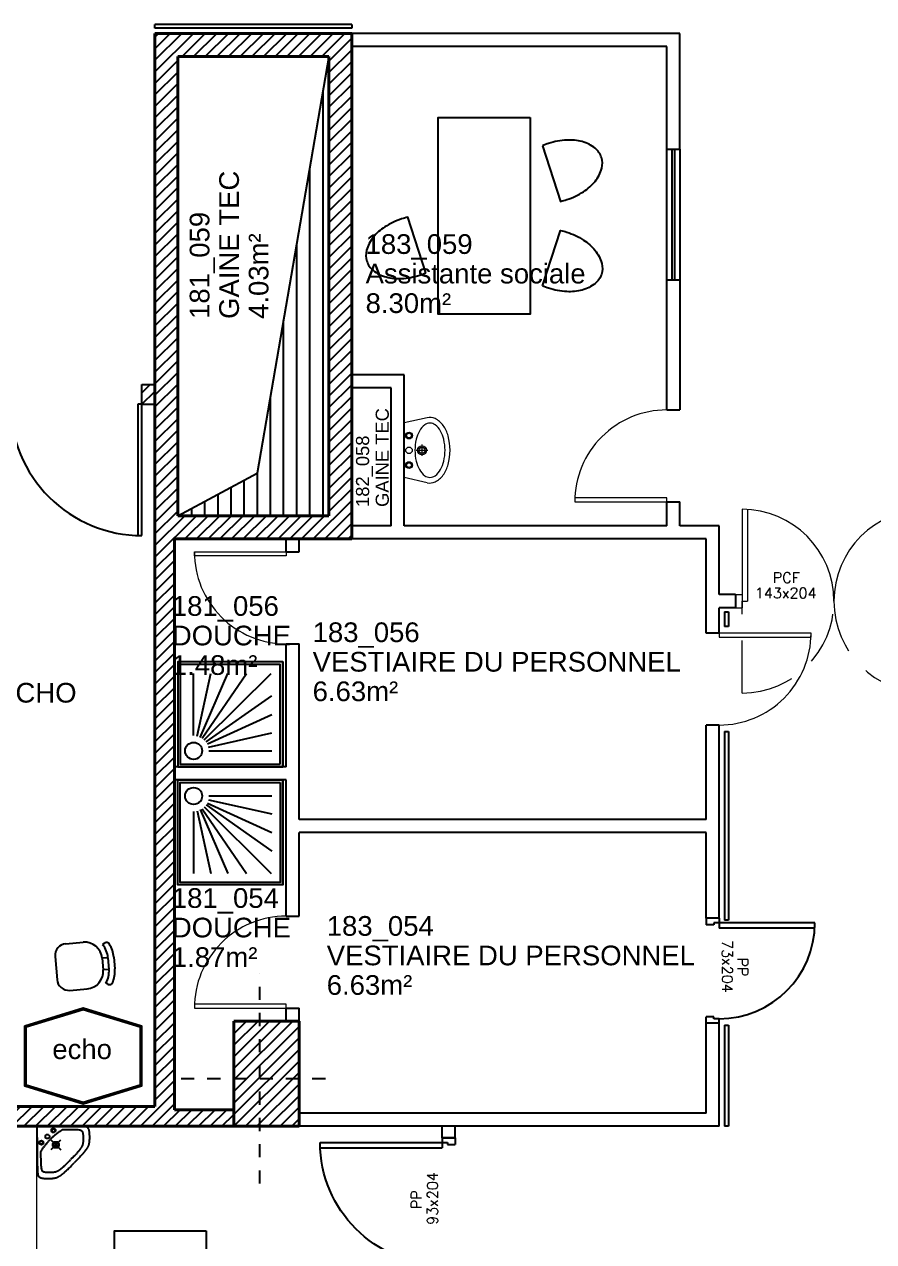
# Model space of a CAD drawing. Header units: metres. Extents: x -8 to 211, y -5 to 120.
# Drawn here: x 179.55 to 186.02, y 51.74 to 61.02 of the extents above; entities that cross this region are included whole.
import ezdxf
from ezdxf.enums import TextEntityAlignment as Align

# ---------------------------------------------------------------- set-up
doc = ezdxf.new("R2010")
doc.units = ezdxf.units.M
doc.header["$LTSCALE"] = 0.8
doc.header["$MEASUREMENT"] = 0
for name, pattern in [('CACHÉ', [0.25, 0.125, -0.125]), ('CONTINU', [0]), ('DISCONTINU', [0.75, 0.5, -0.25])]:
    doc.linetypes.add(name, pattern=pattern)
doc.layers.get('0').update_dxf_attribs({"linetype": 'CONTINUOUS'})
for name, color, linetype in [('-equipement - radio', 7, 'CONTINUOUS'), ('001axes', 7, 'CONTINUOUS'), ('_demol01', 3, 'CONTINUOUS'), ('A-EQTE-SANITAIRE', 5, 'CONTINUOUS'), ('A_CHASS', 4, 'CONTINUOUS'), ('A_EQMP', 142, 'CONTINUOUS'), ('A_Etiqu_Gaine', 7, 'CONTINUOUS'), ('A_Etiqu_Gaine_ancien', 7, 'CONTINUOUS'), ('A_Etiqu_Gaine_code', 7, 'CONTINUOUS'), ('A_Etiqu_Local', 7, 'CONTINUOUS'), ('A_HACH_STRUC', 7, 'CONTINUOUS'), ('A_MURS_CLOI', 7, 'CONTINUOUS'), ('EQuipement-main courante', 181, 'CONTINUOUS'), ('VPMOB', 8, 'CONTINU')]:
    doc.layers.add(name, color=color, linetype=linetype)
for name, color, linetype, lineweight in [('A_MURS_STRU', 7, 'CONTINUOUS', 40), ('A_PORTE', 7, 'CONTINU', 0), ('A_SANI', 5, 'CONTINU', 0)]:
    doc.layers.add(name, color=color, linetype=linetype, lineweight=lineweight)
doc.styles.add('ARIAL', font='arial.ttf')
doc.styles.add('Attribut', font='arial.ttf')
doc.styles.add('ROMANS8', font='romans8', dxfattribs={"height": 10})

# ---------------------------------------------------------------- blocks, each defined once
blk = doc.blocks.new('BROCA1-G186')
at = {"layer": 'A-EQTE-SANITAIRE', "linetype": 'Continuous'}
for p, q in [((36.87476, 8.712852), (36.87476, 9.51236)), ((36.309254, 9.390488), (36.789448, 9.390488)), ((36.2215, 9.278358), (36.326313, 8.800598)), ((36.243435, 9.288109), (36.455502, 8.800598)), ((36.260502, 9.292984), (36.596882, 8.800598)), ((36.275127, 9.30761), (36.784573, 8.800598)), ((36.289753, 9.322235), (36.789448, 8.97123)), ((36.299503, 9.336861), (36.789448, 9.112602)), ((36.306812, 9.361237), (36.789448, 9.253983)), ((36.194691, 9.273483), (36.194691, 8.800598))]:
    blk.add_line(p, q, dxfattribs=at)
for points in [[(36.87476, 9.51236), (36.87476, 8.712852), (36.075245, 8.712852), (36.075245, 9.51236)], [(36.855259, 9.492859), (36.855259, 8.732353), (36.092312, 8.732353), (36.092312, 9.492859)]]:
    blk.add_lwpolyline(points, close=True, dxfattribs=at)
blk.add_circle((36.194691, 9.390488), 0.064675, dxfattribs=at)
blk = doc.blocks.new('BROCA1-G187')
at = {"layer": 'A-EQTE-SANITAIRE', "linetype": 'Continuous'}
for p, q in [((36.87476, 10.411865), (36.87476, 9.612358)), ((36.194691, 9.851234), (36.194691, 10.32412)), ((36.2215, 9.846359), (36.326313, 10.32412)), ((36.243435, 9.836609), (36.455502, 10.32412)), ((36.260502, 9.831734), (36.596882, 10.32412)), ((36.275127, 9.817108), (36.784573, 10.32412)), ((36.289753, 9.802483), (36.789448, 10.153488)), ((36.299503, 9.787857), (36.789448, 10.012115)), ((36.306812, 9.763481), (36.789448, 9.870735)), ((36.309254, 9.73423), (36.789448, 9.73423))]:
    blk.add_line(p, q, dxfattribs=at)
for points in [[(36.87476, 9.612358), (36.87476, 10.411865), (36.075245, 10.411865), (36.075245, 9.612358)], [(36.855259, 9.631859), (36.855259, 10.392365), (36.092312, 10.392365), (36.092312, 9.631859)]]:
    blk.add_lwpolyline(points, close=True, dxfattribs=at)
blk.add_circle((36.194691, 9.73423), 0.064675, dxfattribs=at)
blk = doc.blocks.new('VPBUR')
at = {"layer": 'VPMOB', "color": 142}
blk.add_lwpolyline([(-0.35, -1.5), (-0.35, 0), (0.35, 0), (0.35, -1.5)], close=True, dxfattribs=at)
for points in [[(-0.4445, -0.216), (-0.5821, -0.6396, -0.023076), (-0.6304, -0.6263, -0.065152), (-0.7575, -0.5658, -0.077931), (-0.8454, -0.4872, -0.107177), (-0.8961, -0.3878, -0.14408), (-0.8937, -0.3042, -0.14408), (-0.8465, -0.2351, -0.107177), (-0.7471, -0.1845, -0.077931), (-0.6298, -0.1726, -0.065152), (-0.4913, -0.1983, -0.023076)], [(0.4445, -0.316), (0.5821, -0.7396, 0.023076), (0.6304, -0.7263, 0.065152), (0.7575, -0.6658, 0.077931), (0.8454, -0.5872, 0.107177), (0.8961, -0.4878, 0.14408), (0.8937, -0.4042, 0.14408), (0.8465, -0.3351, 0.107177), (0.7471, -0.2845, 0.077931), (0.6298, -0.2726, 0.065152), (0.4913, -0.2983, 0.023076)], [(-0.4445, -1.284), (-0.5821, -0.8604, 0.023076), (-0.6304, -0.8737, 0.065152), (-0.7575, -0.9342, 0.077931), (-0.8454, -1.0128, 0.107177), (-0.8961, -1.1122, 0.14408), (-0.8937, -1.1958, 0.14408), (-0.8465, -1.2649, 0.107177), (-0.7471, -1.3155, 0.077931), (-0.6298, -1.3274, 0.065152), (-0.4913, -1.3017, 0.023076)]]:
    blk.add_lwpolyline(points, format="xyb", close=True, dxfattribs=at)
blk = doc.blocks.new('A_Etiqu_Local')
at = {"style": 'Attribut', "flags": 1}
for tag, p in [('CODE_HOPITAL', (-0.4463, 1.632)), ('CODE_SITE', (-0.4463, 1.407)), ('CODE_BATIMENT', (-0.4463, 1.182)), ('CODE_SECTEUR', (-0.4463, 0.957)), ('CODE_ETAGE', (-0.4463, 0.732)), ('NOM_NORMALISE', (-0.4463, -0.843)), ('SECTEUR_ACTIVITE', (-0.4463, -1.068)), ('SOUS_SECTEUR_ACTIVITE', (-0.4463, -1.293)), ('VOLUME', (-0.4463, -1.518)), ('SERVICE', (-0.4463, -1.743)), ('CODE_UG', (-0.4463, -1.968)), ('CODE_UA', (-0.4463, -2.193)), ('CODE_POLE', (-0.4463, -2.418)), ('OCCUPANT_EXTERNE', (-0.4463, -2.643)), ('DISPONIBILITE', (-0.4463, -2.868)), ('ACCES_HANDICAPES', (-0.4463, -3.093)), ('NATURE_SOL', (-0.4463, -3.318)), ('RISQUE_LABORATOIRE', (-0.4463, -3.543)), ('AMIANTE', (-0.4463, -3.768))]:
    blk.add_attdef(tag, p, '', height=0.15, dxfattribs=at)
at = {"layer": 'A_Etiqu_Local', "style": 'Attribut'}
for tag, p in [('CODE_PIECE', (-0.4463, 0.282)), ('NOM_USAGE', (-0.4463, 0.057)), ('SURFACE', (-0.4463, -0.168))]:
    blk.add_attdef(tag, p, '', height=0.15, dxfattribs=at)
blk = doc.blocks.new('A_Etiqu_Gaine')
at = {"style": 'Attribut', "flags": 1}
for tag, p in [('CODE_HOPITAL', (-0.4323, 0.8651)), ('CODE_SITE', (-0.4323, 0.7151)), ('CODE_BATIMENT', (-0.4323, 0.5651)), ('CODE_SECTEUR', (-0.4323, 0.4151)), ('CODE_ETAGE', (-0.4323, 0.2651)), ('NOM_NORMALISE', (-0.4323, -0.3349)), ('SECTEUR_ACTIVITE', (-0.4323, -0.4849)), ('SOUS_SECTEUR_ACTIVITE', (-0.4323, -0.6349)), ('SURFACE', (-0.4323, -0.7849)), ('CODE_UG', (-0.4323, -0.9349)), ('CODE_POLE', (-0.4323, -1.0849)), ('AMIANTE', (-0.4323, -1.2349))]:
    blk.add_attdef(tag, p, '', height=0.1, dxfattribs=at)
at = {"layer": 'A_Etiqu_Gaine', "style": 'Attribut'}
blk.add_attdef('NOM_USAGE', (-0.4323, -0.1849), '', height=0.1, dxfattribs=at)
at = {"layer": 'A_Etiqu_Gaine_ancien', "style": 'Attribut'}
blk.add_attdef('CODE_PIECE_ANCIEN', (-0.4323, 0.1151), '', height=0.1, dxfattribs=at)
at = {"layer": 'A_Etiqu_Gaine_code', "style": 'Attribut'}
blk.add_attdef('CODE_PIECE', (-0.4323, -0.0349), '', height=0.1, dxfattribs=at)
blk = doc.blocks.new('BATI-10')
for p, q in [((0, 0.1), (0, 0)), ((0, 0.1), (0.035, 0.1)), ((0.035, 0.1), (0.035, 0.06)), ((0, 0), (0.05, 0)), ((0.035, 0.06), (0.05, 0.06)), ((0.05, 0.06), (0.05, 0))]:
    blk.add_line(p, q)
blk = doc.blocks.new('P90-bt10')
for p, q in [((0.035, 1.03), (0.035, 0.1)), ((0.075, 1.0291), (0.075, 0.1)), ((0.035, 0.1), (0.075, 0.1))]:
    blk.add_line(p, q)
blk.add_arc((0.035, 0.1), 0.93, 0, 90)
blk.add_blockref('BATI-10', (0, 0))
at = {"xscale": -1}
blk.add_blockref('BATI-10', (1, 0), dxfattribs=at)
at = {"style": 'ROMANS8'}
for tag, p in [('DEF', (0.4697, 0.2559)), ('DIM', (0.4612, 0.1335))]:
    blk.add_attdef(tag, text='', height=0.08, dxfattribs=at).set_placement(p, align=Align.CENTER)
blk = doc.blocks.new('P70-bt10')
for p, q in [((0.035, 0.83), (0.035, 0.1)), ((0.075, 0.8289), (0.075, 0.1)), ((0, 0.1), (0, 0)), ((0, 0.1), (0.035, 0.1)), ((0.035, 0.1), (0.075, 0.1)), ((0.035, 0.1), (0.035, 0.06)), ((0.8, 0.1), (0.765, 0.1)), ((0.765, 0.1), (0.765, 0.06)), ((0.8, 0.1), (0.8, 0)), ((0, 0), (0.05, 0)), ((0.035, 0.06), (0.05, 0.06)), ((0.05, 0.06), (0.05, 0)), ((0.75, 0.06), (0.75, 0)), ((0.765, 0.06), (0.75, 0.06)), ((0.8, 0), (0.75, 0))]:
    blk.add_line(p, q)
blk.add_arc((0.035, 0.1), 0.73, 0, 90)
at = {"style": 'ROMANS8'}
for tag, p in [('DEF', (0.372, 0.2395)), ('DIM', (0.3671, 0.1221))]:
    blk.add_attdef(tag, text='', height=0.08, dxfattribs=at).set_placement(p, align=Align.CENTER)
blk = doc.blocks.new('P140-bt10_V&V')
for p, q in [((0.05, 0.75), (0.05, 0.05)), ((0.09, 0.7489), (0.09, 0.05)), ((1.41, 0.7489), (1.41, 0.05)), ((1.45, 0.75), (1.45, 0.05)), ((0, 0.1), (0, 0)), ((0, 0.1), (0.05, 0.1)), ((0.05, 0.1), (0.05, 0)), ((1.5, 0.1), (1.45, 0.1)), ((1.45, 0.1), (1.45, 0)), ((1.5, 0.1), (1.5, 0)), ((0, 0), (0.05, 0)), ((0.05, 0.05), (0.09, 0.05)), ((1.45, 0.05), (1.41, 0.05)), ((1.5, 0), (1.45, 0)), ((1.5, 0), (1.5, 0))]:
    blk.add_line(p, q)
at = {"linetype": 'DISCONTINU'}
for p, q in [((0.05, -0.65), (0.05, 0.05)), ((1.45, -0.65), (1.45, 0.05))]:
    blk.add_line(p, q, dxfattribs=at)
for centre, start, end in [((0.05, 0.05), 0, 90), ((1.45, 0.05), 90, 180)]:
    blk.add_arc(centre, 0.7, start, end)
for centre, start, end in [((0.05, 0.05), 270, 0), ((1.45, 0.05), 180, 270)]:
    blk.add_arc(centre, 0.7, start, end, dxfattribs=at)
at = {"style": 'ROMANS8'}
for tag, p in [('DEF', (0.387, 0.1895)), ('DIM', (0.3821, 0.0721))]:
    blk.add_attdef(tag, text='', height=0.08, dxfattribs=at).set_placement(p, align=Align.CENTER)
blk = doc.blocks.new('BROCA1-G145')
at = {"layer": 'A-EQTE-SANITAIRE', "linetype": 'Continuous'}
for points in [[(15.669083, 12.960915), (15.669084, 13.018017), (15.6691, 13.06972), (15.669145, 13.116198), (15.669238, 13.157625), (15.669394, 13.194175), (15.669629, 13.226023), (15.66996, 13.253341), (15.670404, 13.276305), (15.670976, 13.295088), (15.671694, 13.309864), (15.671694, 13.309864), (15.672111, 13.315815), (15.672569, 13.320896), (15.673066, 13.325193), (15.673602, 13.328795), (15.674176, 13.331788), (15.674787, 13.334262), (15.675436, 13.336302), (15.676121, 13.337997), (15.676843, 13.339435), (15.6776, 13.340702), (15.6776, 13.340702), (15.678392, 13.341873), (15.679226, 13.34297), (15.680105, 13.344001), (15.681037, 13.344974), (15.682025, 13.345897), (15.683077, 13.346779), (15.684197, 13.347628), (15.685392, 13.348452), (15.686667, 13.34926), (15.688027, 13.35006), (15.688027, 13.35006), (15.689477, 13.350857), (15.691022, 13.351647), (15.692664, 13.352426), (15.694407, 13.353187), (15.696253, 13.353923), (15.698206, 13.354629), (15.700268, 13.355298), (15.702443, 13.355924), (15.704734, 13.356502), (15.707144, 13.357025), (15.707144, 13.357025), (15.709675, 13.357489), (15.712326, 13.357897), (15.715094, 13.358253), (15.717977, 13.358561), (15.720972, 13.358828), (15.724078, 13.359056), (15.727292, 13.359251), (15.73061, 13.359417), (15.734032, 13.359559), (15.737555, 13.359681), (15.737555, 13.359681), (15.741173, 13.359787), (15.744874, 13.359875), (15.74864, 13.359941), (15.752456, 13.359981), (15.756305, 13.359992), (15.760171, 13.359971), (15.764038, 13.359915), (15.767889, 13.359819), (15.771709, 13.359681), (15.775481, 13.359497), (15.775481, 13.359497), (15.779189, 13.359265), (15.782821, 13.358986), (15.786365, 13.358665), (15.78981, 13.358305), (15.793143, 13.357909), (15.796352, 13.357481), (15.799427, 13.357023), (15.802355, 13.35654), (15.805124, 13.356036), (15.807722, 13.355512), (15.807722, 13.355512), (15.810146, 13.354971), (15.81242, 13.354402), (15.814578, 13.353795), (15.816653, 13.353137), (15.818678, 13.352417), (15.820685, 13.351623), (15.822708, 13.350742), (15.82478, 13.349764), (15.826933, 13.348677), (15.829202, 13.347468), (15.829202, 13.347468), (15.831609, 13.34613), (15.83414, 13.344673), (15.836774, 13.34311), (15.839487, 13.341455), (15.842255, 13.339721), (15.845056, 13.337922), (15.847867, 13.336072), (15.850664, 13.334184), (15.853426, 13.332271), (15.856128, 13.330348), (15.856128, 13.330348), (15.858753, 13.328425), (15.861307, 13.326501), (15.863799, 13.324572), (15.86624, 13.322635), (15.86864, 13.320686), (15.87101, 13.31872), (15.873361, 13.316735), (15.875702, 13.314727), (15.878044, 13.312691), (15.880397, 13.310624), (15.880397, 13.310624), (15.885186, 13.306367), (15.890179, 13.301855), (15.895491, 13.296969), (15.901238, 13.291593), (15.907538, 13.285611), (15.914505, 13.278906), (15.922256, 13.27136), (15.930906, 13.262858), (15.940573, 13.253282), (15.951371, 13.242516)], [(15.669083, 12.960915), (15.726307, 12.96079), (15.778108, 12.960705), (15.824662, 12.960673), (15.866147, 12.960707), (15.902738, 12.96082), (15.934613, 12.961027), (15.961949, 12.961341), (15.984921, 12.961776), (16.003708, 12.962344), (16.018485, 12.963059), (16.018485, 12.963059), (16.024437, 12.963476), (16.029517, 12.963933), (16.033815, 12.964429), (16.037417, 12.964963), (16.040411, 12.965536), (16.042885, 12.966147), (16.044926, 12.966794), (16.046621, 12.967479), (16.048059, 12.9682), (16.049327, 12.968956), (16.049327, 12.968956), (16.050498, 12.969749), (16.051595, 12.970583), (16.052626, 12.971463), (16.053599, 12.972395), (16.054523, 12.973385), (16.055405, 12.974438), (16.056254, 12.97556), (16.057078, 12.976756), (16.057886, 12.978032), (16.058685, 12.979393), (16.058685, 12.979393), (16.059482, 12.980845), (16.060273, 12.982391), (16.061052, 12.984035), (16.061813, 12.985779), (16.062549, 12.987626), (16.063255, 12.989579), (16.063924, 12.991642), (16.064551, 12.993818), (16.06513, 12.996109), (16.065653, 12.998519), (16.065653, 12.998519), (16.066118, 13.001049), (16.066527, 13.003699), (16.066884, 13.006466), (16.067194, 13.009348), (16.067461, 13.012342), (16.06769, 13.015446), (16.067886, 13.018658), (16.068053, 13.021976), (16.068196, 13.025397), (16.068319, 13.028919), (16.068319, 13.028919), (16.068425, 13.032538), (16.068512, 13.036238), (16.068578, 13.040005), (16.068618, 13.043821), (16.068629, 13.047671), (16.068608, 13.051538), (16.068551, 13.055406), (16.068454, 13.059258), (16.068315, 13.063078), (16.06813, 13.06685), (16.06813, 13.06685), (16.067897, 13.070558), (16.067618, 13.074191), (16.067296, 13.077735), (16.066935, 13.081179), (16.066538, 13.084511), (16.066109, 13.087721), (16.065651, 13.090794), (16.065168, 13.093721), (16.064662, 13.096489), (16.064138, 13.099087), (16.064138, 13.099087), (16.063596, 13.101509), (16.063027, 13.103782), (16.062419, 13.105939), (16.06176, 13.108013), (16.061039, 13.110036), (16.060244, 13.112043), (16.059364, 13.114065), (16.058385, 13.116137), (16.057298, 13.118291), (16.056089, 13.12056), (16.056089, 13.12056), (16.054751, 13.122968), (16.053294, 13.125501), (16.051732, 13.128136), (16.050077, 13.13085), (16.048343, 13.13362), (16.046545, 13.136423), (16.044695, 13.139236), (16.042807, 13.142035), (16.040895, 13.144798), (16.038972, 13.147501), (16.038972, 13.147501), (16.037048, 13.150126), (16.035124, 13.15268), (16.033195, 13.155172), (16.031258, 13.157612), (16.029308, 13.160012), (16.027343, 13.162381), (16.025357, 13.164731), (16.023348, 13.167071), (16.021312, 13.169413), (16.019245, 13.171766), (16.019245, 13.171766), (16.014988, 13.176554), (16.010475, 13.181547), (16.005589, 13.18686), (16.000214, 13.192609), (15.994233, 13.198909), (15.98753, 13.205877), (15.979987, 13.213628), (15.971489, 13.222278), (15.961918, 13.231942), (15.951158, 13.242737)]]:
    blk.add_lwpolyline(points, dxfattribs=at)
blk = doc.blocks.new('BROCA1-G144')
at = {"layer": 'A-EQTE-SANITAIRE', "linetype": 'Continuous'}
for q in [(15.773973, 13.065353), (15.773988, 13.142448), (15.851075, 13.142448), (15.85109, 13.065353)]:
    blk.add_line((15.812547, 13.103897), q, dxfattribs=at)
for points in [[(15.695832, 13.15593), (15.695941, 13.190033), (15.696284, 13.218005), (15.696834, 13.240489), (15.697562, 13.25813), (15.69844, 13.27157), (15.699441, 13.281453), (15.700534, 13.288423), (15.701693, 13.293123), (15.702889, 13.296198), (15.704094, 13.29829), (15.704094, 13.29829), (15.704693, 13.299157), (15.705297, 13.299949), (15.705916, 13.300677), (15.70656, 13.30135), (15.707238, 13.301979), (15.70796, 13.302574), (15.708736, 13.303145), (15.709576, 13.303701), (15.71049, 13.304254), (15.711487, 13.304813), (15.711487, 13.304813), (15.712576, 13.305385), (15.713759, 13.305967), (15.715037, 13.306552), (15.716409, 13.307133), (15.717876, 13.307705), (15.719439, 13.30826), (15.721099, 13.308792), (15.722855, 13.309295), (15.724709, 13.309762), (15.72666, 13.310186), (15.72666, 13.310186), (15.728709, 13.310562), (15.730855, 13.310893), (15.733096, 13.311183), (15.735429, 13.311434), (15.737853, 13.311651), (15.740367, 13.311837), (15.742969, 13.311996), (15.745656, 13.312131), (15.748427, 13.312247), (15.75128, 13.312346), (15.75128, 13.312346), (15.754212, 13.312432), (15.757211, 13.312503), (15.760264, 13.312556), (15.763357, 13.312588), (15.766477, 13.312597), (15.769612, 13.312579), (15.772746, 13.312533), (15.775869, 13.312455), (15.778965, 13.312342), (15.782022, 13.312192), (15.782022, 13.312192), (15.785026, 13.312003), (15.787969, 13.311777), (15.79084, 13.311517), (15.79363, 13.311224), (15.796329, 13.310903), (15.798928, 13.310556), (15.801417, 13.310185), (15.803787, 13.309793), (15.806029, 13.309383), (15.808132, 13.308959), (15.808132, 13.308959), (15.810093, 13.308519), (15.811934, 13.308058), (15.81368, 13.307566), (15.815359, 13.307032), (15.816998, 13.306448), (15.818622, 13.305804), (15.82026, 13.30509), (15.821937, 13.304298), (15.82368, 13.303417), (15.825517, 13.302438), (15.825517, 13.302438), (15.827466, 13.301355), (15.829516, 13.300175), (15.831649, 13.29891), (15.833845, 13.297571), (15.836087, 13.296167), (15.838356, 13.294711), (15.840632, 13.293213), (15.842898, 13.291685), (15.845135, 13.290136), (15.847323, 13.288579), (15.847323, 13.288579), (15.849449, 13.287022), (15.851517, 13.285464), (15.853534, 13.283902), (15.855511, 13.282332), (15.857455, 13.280753), (15.859374, 13.279161), (15.861277, 13.277553), (15.863173, 13.275926), (15.86507, 13.274277), (15.866977, 13.272603), (15.866977, 13.272603), (15.870856, 13.269155), (15.874901, 13.2655), (15.879206, 13.261543), (15.883864, 13.257189), (15.888969, 13.252345), (15.894615, 13.246914), (15.900896, 13.240803), (15.907905, 13.233916), (15.915737, 13.226159), (15.924485, 13.217438)], [(15.864564, 12.98719), (15.898665, 12.987305), (15.926636, 12.987652), (15.949121, 12.988204), (15.966762, 12.988933), (15.980203, 12.989811), (15.990087, 12.99081), (15.997059, 12.991902), (16.00176, 12.99306), (16.004836, 12.994255), (16.006929, 12.99546), (16.006929, 12.99546), (16.007797, 12.996059), (16.008589, 12.996663), (16.009317, 12.997283), (16.009991, 12.997927), (16.01062, 12.998605), (16.011215, 12.999328), (16.011785, 13.000105), (16.012342, 13.000946), (16.012894, 13.001861), (16.013453, 13.002858), (16.013453, 13.002858), (16.014024, 13.003948), (16.014606, 13.005131), (16.01519, 13.006409), (16.015771, 13.007781), (16.016342, 13.009249), (16.016897, 13.010812), (16.017428, 13.012472), (16.01793, 13.014228), (16.018396, 13.016082), (16.018819, 13.018033), (16.018819, 13.018033), (16.019195, 13.020083), (16.019525, 13.022228), (16.019814, 13.024469), (16.020064, 13.026802), (16.020281, 13.029226), (16.020466, 13.03174), (16.020624, 13.034341), (16.020759, 13.037028), (16.020874, 13.039798), (16.020973, 13.042651), (16.020973, 13.042651), (16.021059, 13.045582), (16.021129, 13.04858), (16.021182, 13.051632), (16.021214, 13.054724), (16.021223, 13.057843), (16.021205, 13.060976), (16.021159, 13.06411), (16.021081, 13.067232), (16.020968, 13.070327), (16.020818, 13.073383), (16.020818, 13.073383), (16.020629, 13.076388), (16.020403, 13.07933), (16.020142, 13.082201), (16.01985, 13.084992), (16.019529, 13.087691), (16.019182, 13.090291), (16.018811, 13.092781), (16.018419, 13.095151), (16.01801, 13.097394), (16.017586, 13.099497), (16.017586, 13.099497), (16.017147, 13.10146), (16.016686, 13.103301), (16.016194, 13.105048), (16.015661, 13.106728), (16.015078, 13.108367), (16.014434, 13.109993), (16.013721, 13.111631), (16.012929, 13.113308), (16.012049, 13.115053), (16.01107, 13.11689), (16.01107, 13.11689), (16.009988, 13.11884), (16.008809, 13.120891), (16.007544, 13.123024), (16.006204, 13.125222), (16.004801, 13.127464), (16.003345, 13.129734), (16.001847, 13.132011), (16.000319, 13.134277), (15.998771, 13.136514), (15.997214, 13.138702), (15.997214, 13.138702), (15.995656, 13.140829), (15.994098, 13.142897), (15.992536, 13.144915), (15.990967, 13.146892), (15.989388, 13.148835), (15.987795, 13.150755), (15.986187, 13.152658), (15.98456, 13.154554), (15.982911, 13.15645), (15.981236, 13.158357), (15.981236, 13.158357), (15.977788, 13.162235), (15.974132, 13.16628), (15.970174, 13.170583), (15.96582, 13.17524), (15.960975, 13.180343), (15.955544, 13.185987), (15.949433, 13.192265), (15.942547, 13.199271), (15.934792, 13.207099), (15.926072, 13.215843)], [(15.695832, 13.15593), (15.700882, 13.148529), (15.705617, 13.14173), (15.710067, 13.135475), (15.714265, 13.129702), (15.718243, 13.124352), (15.722032, 13.119365), (15.725664, 13.114681), (15.729171, 13.11024), (15.732585, 13.105981), (15.735936, 13.101845), (15.735936, 13.101845), (15.739255, 13.097779), (15.742561, 13.093764), (15.745869, 13.089785), (15.749197, 13.08583), (15.752561, 13.081885), (15.755977, 13.077939), (15.759462, 13.073978), (15.763032, 13.069989), (15.766704, 13.065958), (15.770494, 13.061874)], [(15.864564, 12.98719), (15.857163, 12.992238), (15.850364, 12.996972), (15.844108, 13.001422), (15.838334, 13.00562), (15.832983, 13.009599), (15.827995, 13.013389), (15.82331, 13.017023), (15.818867, 13.020531), (15.814608, 13.023946), (15.810472, 13.0273), (15.810472, 13.0273), (15.806406, 13.030621), (15.802391, 13.033928), (15.798413, 13.037238), (15.794458, 13.040567), (15.790514, 13.043933), (15.786567, 13.04735), (15.782605, 13.050837), (15.778614, 13.054409), (15.774581, 13.058082), (15.770494, 13.061874)]]:
    blk.add_lwpolyline(points, dxfattribs=at)
for centre, radius in [((15.702607, 13.08683), 0.015902), ((15.702607, 13.08683), 0.012175), ((15.812547, 13.103897), 0.023709), ((15.812547, 13.103897), 0.018487), ((15.749024, 13.040398), 0.015914), ((15.795457, 12.993965), 0.015902), ((15.795457, 12.993965), 0.012175)]:
    blk.add_circle(centre, radius, dxfattribs=at)
at = {"layer": 'A-EQTE-SANITAIRE'}
blk.add_blockref('BROCA1-G145', (0, 0), dxfattribs=at)
blk = doc.blocks.new('A$C57ED00E5')
for p, q in [((12.5, 42.9), (13.5, 41.4)), ((25, 50), (35, 50)), ((25, 45), (25, 40)), ((25, 45), (35, 45)), ((35, 45), (35, 40)), ((47.5, 42.9), (46.5, 41.4)), ((25, 40), (35, 40)), ((10, 10), (10, 25)), ((50, 10), (50, 25)), ((20, 0), (40, 0))]:
    blk.add_line(p, q)
for centre, radius, start, end in [((15, 44.6), 3, 117.1545, 214.992), ((25, 25), 20, 90, 124.992), ((25, 25), 25, 90, 117.1545), ((35, 25), 25, 62.8455, 90), ((35, 25), 20, 55.008, 90), ((45, 44.6), 3, 325.008, 62.8455), ((25, 25), 15, 90, 180), ((35, 25), 15, 0, 90), ((20, 10), 10, 180, 270), ((40, 10), 10, 270, 0)]:
    blk.add_arc(centre, radius, start, end)

msp = doc.modelspace()

# ---------------------------------------------------------------- hatches: boundary and pattern name
at = {"layer": 'A_HACH_STRUC'}
h = msp.add_hatch(dxfattribs=at)
h.set_pattern_fill('ANSI31', color=8, scale=0.5, angle=359.76959, style=0)
h.set_pattern_definition([(44.7696, (176.791206, 52.62429), (-0.0440161, 0.04437154), [])])
h.paths.add_polyline_path([(180.6912, 57.0994), (182.0412, 57.0994), (182.0412, 60.9494), (180.5412, 60.9494), (180.5412, 57.0994), (180.5412, 52.7743), (179.5762, 52.7743), (176.7912, 52.7743), (176.7912, 52.6243), (181.1412, 52.6243), (181.1412, 52.7493), (180.6912, 52.7493)])
h.paths.add_polyline_path([(180.7162, 57.2744), (180.7162, 60.7744), (181.8662, 60.7744), (181.8662, 57.2744)], flags=16)
h.paths.add_polyline_path([(181.3189, 57.5984), (181.3195, 57.6018), (181.3195, 57.5987)], flags=0)
h.paths.add_polyline_path([(180.6311, 54.0212), (181.6168, 54.0212), (181.6168, 54.254), (180.6311, 54.254)], flags=24)
h.paths.add_polyline_path([(181.4471, 58.7366), (181.4471, 59.4654), (181.2171, 59.4654), (181.2171, 58.7366)], flags=8)
h.paths.add_polyline_path([(181.2224, 58.7361), (181.2224, 59.9431), (180.9897, 59.9431), (180.9897, 58.7361)], flags=8)
h.paths.add_polyline_path([(181.0458, 58.7268), (181.0458, 59.6388), (180.7574, 59.6388), (180.7574, 58.7268)], flags=8)
h.paths.add_polyline_path([(180.6311, 56.2462), (181.6168, 56.2462), (181.6168, 56.479), (180.6311, 56.479)], flags=24)
h = msp.add_hatch(dxfattribs=at)
h.set_pattern_fill('ANSI31', color=8, scale=0.5, angle=359.76959, style=0)
h.paths.add_polyline_path([(180.5412, 58.2743), (180.4412, 58.2743), (180.4412, 58.1243), (180.5412, 58.1243)])
h = msp.add_hatch(dxfattribs=at)
h.set_pattern_fill('ANSI31', color=8, scale=0.5, angle=359.76959, style=0)
h.set_pattern_definition([(44.7696, (181.141204, 52.62429), (-0.044016, 0.0443715), [])])
h.paths.add_polyline_path([(181.3399, 53.4243), (181.1412, 53.4243), (181.1412, 52.9871), (181.3399, 52.9871)])
h.paths.add_polyline_path([(181.6412, 53.4243), (181.3399, 53.4243), (181.3399, 52.9871), (181.6412, 52.9871)])
h.paths.add_polyline_path([(181.6412, 52.9871), (181.3399, 52.9871), (181.3399, 52.6243), (181.6412, 52.6243)])
h.paths.add_polyline_path([(181.3399, 52.9871), (181.1412, 52.9871), (181.1412, 52.6243), (181.3399, 52.6243)])

# ---------------------------------------------------------------- linework, layer by layer
at = {"layer": '-equipement - radio', "color": 8}
for points in [[(179.5497, 53.3888), (179.9939, 53.5246), (180.438, 53.3888), (180.438, 52.9288), (179.9939, 52.793), (179.5497, 52.9288)], [(179.5597, 53.3814), (179.9939, 53.5142), (180.428, 53.3814), (180.428, 52.9362), (179.9939, 52.8035), (179.5597, 52.9362)]]:
    msp.add_lwpolyline(points, close=True, dxfattribs=at)
at = {"layer": '001axes', "color": 8, "linetype": 'CACHÉ'}
for p, q in [((181.3399, 52.1871), (181.3399, 53.7871)), ((180.7398, 52.9871), (181.9398, 52.9871))]:
    msp.add_line(p, q, dxfattribs=at)
at = {"layer": '_demol01', "color": 8}
msp.add_line((180.4412, 58.1243), (180.4112, 58.1243), dxfattribs=at)
at = {"layer": 'A_CHASS', "color": 8}
for p, q in [((184.4412, 60.069), (184.5412, 60.069)), ((184.4812, 60.069), (184.4812, 59.069)), ((184.5012, 60.069), (184.5012, 59.069)), ((184.5412, 59.069), (184.4412, 59.069))]:
    msp.add_line(p, q, dxfattribs=at)
at = {"layer": 'A_HACH_STRUC', "color": 8}
for p, q in [((180.4112, 58.1243), (180.4112, 57.1243)), ((180.4412, 57.1243), (180.4412, 58.1243)), ((180.4112, 57.1243), (180.4412, 57.1243))]:
    msp.add_line(p, q, dxfattribs=at)
msp.add_arc((180.4412, 58.1243), 1, 179.99998, 270, dxfattribs=at)
at = {"layer": 'A_MURS_CLOI', "color": 8, "linetype": 'Continuous'}
for p, q in [((184.5412, 60.9494), (182.0412, 60.9494)), ((184.5412, 60.069), (184.5412, 60.9494)), ((184.4412, 60.8494), (182.0412, 60.8494)), ((184.4412, 58.0817), (184.4412, 60.8494)), ((181.8662, 60.7744), (181.3189, 57.5984)), ((181.8195, 60.5031), (181.8195, 57.2744)), ((181.7195, 59.9228), (181.7195, 57.2744)), ((181.6195, 59.3425), (181.6195, 57.2744)), ((181.5195, 58.7623), (181.5195, 57.2744)), ((182.4412, 58.3494), (182.0412, 58.3494)), ((182.4412, 57.1994), (182.4412, 58.3494)), ((180.4412, 58.1243), (180.4412, 58.2743)), ((180.4412, 58.2743), (180.5412, 58.2743)), ((182.3412, 58.2494), (182.0412, 58.2494)), ((182.3412, 57.1994), (182.3412, 58.2494)), ((181.4195, 58.1821), (181.4195, 57.2744)), ((180.4412, 58.1243), (180.5412, 58.1243)), ((184.4412, 58.0817), (184.5412, 58.0817)), ((180.7162, 57.2744), (181.3189, 57.5984)), ((181.3195, 57.6018), (181.3195, 57.2744)), ((181.2195, 57.5449), (181.2195, 57.2744)), ((181.0195, 57.4374), (181.0195, 57.2744)), ((181.1195, 57.4912), (181.1195, 57.2744)), ((180.8195, 57.3299), (180.8195, 57.2744)), ((180.9195, 57.3836), (180.9195, 57.2744)), ((184.4412, 57.3817), (184.5412, 57.3817)), ((184.4412, 57.1994), (184.4412, 57.3817)), ((184.5412, 57.1994), (184.5412, 57.3817)), ((182.3412, 57.1994), (182.0412, 57.1994)), ((184.4412, 57.1994), (182.4412, 57.1994)), ((184.8412, 57.1994), (184.5412, 57.1994)), ((184.8412, 56.6742), (184.8412, 57.1994)), ((181.5412, 56.9994), (181.5412, 57.0994)), ((181.6412, 56.9994), (181.6412, 57.0994)), ((184.7412, 57.0994), (182.0412, 57.0994)), ((184.7412, 56.3806), (184.7412, 57.0994)), ((181.5412, 56.9994), (181.6412, 56.9994)), ((184.9662, 56.6742), (184.8412, 56.6742)), ((184.9662, 56.6742), (184.9662, 56.5742)), ((184.9662, 56.5742), (184.8412, 56.5742)), ((184.8412, 56.3806), (184.8412, 56.5742)), ((184.8412, 56.3806), (184.7412, 56.3806)), ((181.5412, 55.3618), (181.5412, 56.2994)), ((181.5412, 56.2994), (181.6412, 56.2994)), ((181.6412, 54.9618), (181.6412, 56.2994)), ((184.7412, 54.9618), (184.7412, 55.6806)), ((184.8412, 55.6806), (184.7412, 55.6806)), ((184.8412, 54.2081), (184.8412, 55.6806)), ((181.5412, 55.3618), (180.6912, 55.3618)), ((181.5412, 55.2618), (180.6912, 55.2618)), ((181.5412, 54.2243), (181.5412, 55.2618)), ((184.7412, 54.9618), (181.6412, 54.9618)), ((184.7412, 54.8618), (181.6412, 54.8618)), ((181.6412, 54.2243), (181.6412, 54.8618)), ((184.7412, 54.2081), (184.7412, 54.8618)), ((181.5412, 54.2243), (181.6412, 54.2243)), ((181.5412, 53.4243), (181.5412, 53.5243)), ((181.5412, 53.5243), (181.6412, 53.5243)), ((181.6412, 53.4243), (181.6412, 53.5243)), ((184.7412, 52.7243), (184.7412, 53.4081)), ((184.8412, 53.4081), (184.7412, 53.4081)), ((184.8412, 52.6243), (184.8412, 53.4081)), ((184.7412, 52.7243), (181.6412, 52.7243)), ((184.8412, 52.6243), (181.6412, 52.6243)), ((182.7297, 52.5342), (182.7297, 52.6243)), ((182.8297, 52.5342), (182.8297, 52.6243)), ((182.8297, 52.5342), (182.7297, 52.5342))]:
    msp.add_line(p, q, dxfattribs=at)
at = {"layer": 'A_MURS_CLOI', "color": 8}
msp.add_line((184.5412, 60.069), (184.5412, 58.0817), dxfattribs=at)
at = {"layer": 'A_MURS_STRU', "color": 8, "linetype": 'Continuous'}
for p, q in [((180.5412, 60.9494), (182.0412, 60.9494)), ((180.5412, 52.7743), (180.5412, 60.9494)), ((182.0412, 60.9494), (182.0412, 57.0994)), ((180.7162, 60.7744), (181.8662, 60.7744)), ((180.7162, 57.2744), (180.7162, 60.7744)), ((181.8662, 57.2744), (181.8662, 60.7744)), ((180.7162, 57.2744), (181.8662, 57.2744)), ((180.6912, 52.7493), (180.6912, 57.0994)), ((182.0412, 57.0994), (180.6912, 57.0994)), ((181.1412, 52.6243), (181.1412, 53.4243)), ((181.1412, 53.4243), (181.6412, 53.4243)), ((181.6412, 53.4243), (181.6412, 52.6243)), ((176.7912, 52.7743), (180.5412, 52.7743)), ((180.6912, 52.7493), (181.1412, 52.7493)), ((176.7912, 52.6243), (181.1412, 52.6243)), ((181.6412, 52.6243), (181.1412, 52.6243))]:
    msp.add_line(p, q, dxfattribs=at)
at = {"layer": 'A_PORTE', "color": 8, "linetype": 'Continuous'}
for p, q in [((184.4412, 57.4117), (183.7412, 57.4117)), ((183.7412, 57.4117), (183.7412, 57.3817)), ((183.7412, 57.3817), (184.4412, 57.3817)), ((184.4412, 57.3817), (184.4412, 57.4117)), ((180.8412, 56.9694), (180.8412, 56.9994)), ((180.8412, 56.9994), (181.5412, 56.9994)), ((181.5412, 56.9694), (180.8412, 56.9694)), ((181.5412, 56.9994), (181.5412, 56.9694)), ((185.5412, 56.3806), (184.8412, 56.3806)), ((184.8412, 56.3806), (184.8412, 56.3506)), ((184.8412, 56.3506), (185.5412, 56.3506)), ((185.5412, 56.3506), (185.5412, 56.3806)), ((181.5412, 53.5543), (180.8412, 53.5543)), ((180.8412, 53.5543), (180.8412, 53.5243)), ((180.8412, 53.5243), (181.5412, 53.5243)), ((181.5412, 53.5243), (181.5412, 53.5543))]:
    msp.add_line(p, q, dxfattribs=at)
at = {"layer": 'A_PORTE', "color": 8, "linetype": 'Continuous', "ltscale": 0.3}
msp.add_line((179.6414, 49.7543), (179.6414, 52.6243), dxfattribs=at)
at = {"layer": 'A_PORTE', "color": 8, "linetype": 'Continuous'}
for centre, start, end in [((184.4412, 57.3817), 89.99998, 179.99999), ((181.5412, 56.9994), 180.00001, 270.00003), ((184.8412, 56.3806), 269.99997, 359.99999), ((181.5412, 53.5243), 89.99998, 179.99999)]:
    msp.add_arc(centre, 0.7, start, end, dxfattribs=at)
at = {"layer": 'A_SANI', "color": 8, "linetype": 'Continuous'}
for p, q in [((182.6161, 58.022), (182.4412, 57.9822)), ((182.4412, 57.9822), (182.4412, 57.5665)), ((182.5763, 57.8181), (182.5763, 57.7306)), ((182.5326, 57.7744), (182.62, 57.7744)), ((182.6161, 57.5267), (182.4412, 57.5665))]:
    msp.add_line(p, q, dxfattribs=at)
for points in [[(182.6769, 57.5805, 0.106098), (182.7183, 57.6279, 0.070142), (182.7424, 57.691, 0.113264), (182.7424, 57.8577, 0.070142), (182.7183, 57.9208, 0.106098), (182.6769, 57.9682, 0.332708), (182.5976, 57.9682, 0.106098), (182.5562, 57.9208, 0.070142), (182.5321, 57.8577, 0.113164), (182.5321, 57.691, 0.070142), (182.5562, 57.6279, 0.106098), (182.5976, 57.5805, 0.332819), (182.6769, 57.5805)], [(182.6161, 57.5267, 0.170311), (182.6765, 57.5337, 0.127106), (182.7379, 57.5858, 0.085568), (182.7756, 57.6653, 0.136862), (182.7756, 57.8835, 0.085568), (182.7379, 57.9629, 0.127106), (182.6765, 58.015, 0.17031), (182.6161, 58.022, 0.14589)]]:
    msp.add_lwpolyline(points, format="xyb", dxfattribs=at)
for centre, radius in [((182.4773, 57.8858), 0.0256), ((182.4773, 57.8858), 0.0181), ((182.4773, 57.7736), 0.025), ((182.5763, 57.7744), 0.0346), ((182.5763, 57.7744), 0.0237), ((182.4773, 57.6614), 0.0256), ((182.4773, 57.6614), 0.0181)]:
    msp.add_circle(centre, radius, dxfattribs=at)
at = {"layer": 'EQuipement-main courante', "color": 8}
for p, q in [((182.0412, 61.0194), (180.5412, 61.0194)), ((180.5412, 60.9894), (180.5412, 61.0194)), ((182.0412, 60.9894), (180.5412, 60.9894)), ((182.0412, 61.0194), (182.0412, 60.9894)), ((184.8812, 56.5438), (184.9112, 56.5438)), ((184.8812, 56.5438), (184.8812, 56.4306)), ((184.9112, 56.5438), (184.9112, 56.4306)), ((184.9112, 56.4306), (184.8812, 56.4306)), ((184.8812, 55.6306), (184.8812, 54.1931)), ((184.8812, 55.6306), (184.9112, 55.6306)), ((184.9112, 55.6306), (184.9112, 54.1931)), ((184.9112, 54.1931), (184.8812, 54.1931)), ((184.8812, 53.3931), (184.8812, 52.6243)), ((184.8812, 53.3931), (184.9112, 53.3931)), ((184.9112, 53.3931), (184.9112, 52.6243)), ((184.9112, 52.6243), (184.8812, 52.6243))]:
    msp.add_line(p, q, dxfattribs=at)

# ---------------------------------------------------------------- block references
at = {"layer": '-equipement - radio', "color": 8, "xscale": 0.00891165636924642, "yscale": 0.00891165636924642, "zscale": 0.00891165636924642, "rotation": 274.9096320899276}
msp.add_blockref('A$C57ED00E5', (179.7643, 54.0955), dxfattribs=at)
at = {"layer": 'A_EQMP', "color": 8, "linetype": 'Continuous', "rotation": 180}
for p in [(183.05, 58.8101), (180.5822, 50.3273)]:
    msp.add_blockref('VPBUR', p, dxfattribs=at)
at = {"layer": 'A_Etiqu_Gaine', "color": 8, "rotation": 90}
msp.add_blockref('A_Etiqu_Gaine', (182.1384, 57.7747), dxfattribs=at).add_auto_attribs({'CODE_PIECE': '182_058', 'NOM_USAGE': 'GAINE TEC '})
at = {"layer": 'A_Etiqu_Local', "color": 8}
ref = msp.add_blockref('A_Etiqu_Local', (181.238, 59.2213), dxfattribs=dict(at, rotation=90))
ref.add_attrib('CODE_PIECE', '181_059', (180.9561, 58.7749), dxfattribs={"height": 0.15, "rotation": 90, "style": 'Attribut'})
ref.add_attrib('NOM_USAGE', 'GAINE TEC', (181.1811, 58.7749), dxfattribs={"height": 0.15, "rotation": 90, "style": 'Attribut'})
ref.add_attrib('SURFACE', '4.03m²', (181.4061, 58.7749), dxfattribs={"height": 0.15, "rotation": 90, "style": 'Attribut'})
ref = msp.add_blockref('A_Etiqu_Local', (182.5927, 58.9883), dxfattribs=at)
ref.add_attrib('CODE_PIECE', '183_059', (182.1464, 59.2702), dxfattribs={"height": 0.15, "style": 'Attribut'})
ref.add_attrib('NOM_USAGE', 'Assistante sociale', (182.1464, 59.0452), dxfattribs={"height": 0.15, "style": 'Attribut'})
ref.add_attrib('SURFACE', '8.30m²', (182.1464, 58.8202), dxfattribs={"height": 0.15, "style": 'Attribut'})
ref = msp.add_blockref('A_Etiqu_Local', (181.1162, 56.2306), dxfattribs=at)
ref.add_attrib('CODE_PIECE', '181_056', (180.6699, 56.5126), dxfattribs={"height": 0.15, "style": 'Attribut'})
ref.add_attrib('NOM_USAGE', 'DOUCHE', (180.6699, 56.2876), dxfattribs={"height": 0.15, "style": 'Attribut'})
ref.add_attrib('SURFACE', '1.48m²', (180.6699, 56.0626), dxfattribs={"height": 0.15, "style": 'Attribut'})
ref = msp.add_blockref('A_Etiqu_Local', (182.1893, 56.0306), dxfattribs=at)
ref.add_attrib('CODE_PIECE', '183_056', (181.7429, 56.3126), dxfattribs={"height": 0.15, "style": 'Attribut'})
ref.add_attrib('NOM_USAGE', 'VESTIAIRE DU PERSONNEL', (181.7429, 56.0876), dxfattribs={"height": 0.15, "style": 'Attribut'})
ref.add_attrib('SURFACE', '6.63m²', (181.7429, 55.8626), dxfattribs={"height": 0.15, "style": 'Attribut'})
ref = msp.add_blockref('A_Etiqu_Local', (179.074, 55.7946), dxfattribs=at)
ref.add_attrib('NOM_USAGE', 'SALLE ECHO', (178.6277, 55.8516), dxfattribs={"height": 0.15, "style": 'Attribut'})
ref.add_attrib('SURFACE', '26m²', (178.6277, 55.6266), dxfattribs={"height": 0.15, "style": 'Attribut'})
ref = msp.add_blockref('A_Etiqu_Local', (181.1162, 54.0056), dxfattribs=at)
ref.add_attrib('CODE_PIECE', '181_054', (180.6699, 54.2875), dxfattribs={"height": 0.15, "style": 'Attribut'})
ref.add_attrib('NOM_USAGE', 'DOUCHE', (180.6699, 54.0625), dxfattribs={"height": 0.15, "style": 'Attribut'})
ref.add_attrib('SURFACE', '1.87m²', (180.6699, 53.8375), dxfattribs={"height": 0.15, "style": 'Attribut'})
ref = msp.add_blockref('A_Etiqu_Local', (182.2967, 53.7931), dxfattribs=at)
ref.add_attrib('CODE_PIECE', '183_054', (181.8504, 54.075), dxfattribs={"height": 0.15, "style": 'Attribut'})
ref.add_attrib('NOM_USAGE', 'VESTIAIRE DU PERSONNEL', (181.8504, 53.85), dxfattribs={"height": 0.15, "style": 'Attribut'})
ref.add_attrib('SURFACE', '6.63m²', (181.8504, 53.625), dxfattribs={"height": 0.15, "style": 'Attribut'})
at = {"layer": 'A_MURS_CLOI', "color": 8, "rotation": 270}
msp.add_blockref('P70-bt10', (184.7412, 54.2081), dxfattribs=at).add_auto_attribs({'DEF': 'PP', 'DIM': '73x204'})
at = {"layer": 'A_MURS_CLOI', "color": 8}
ref = msp.add_blockref('P90-bt10', (182.8297, 52.5342), dxfattribs=dict(at, xscale=-1, rotation=90))
ref.add_attrib('DEF', 'PP', dxfattribs={"layer": '0', "height": 0.08, "rotation": 90, "style": 'ROMANS8'}).set_placement((182.5738, 52.0646), align=Align.CENTER)
ref.add_attrib('DIM', '93x204', dxfattribs={"layer": '0', "height": 0.08, "rotation": 90, "style": 'ROMANS8'}).set_placement((182.6961, 52.0731), align=Align.CENTER)
at = {"layer": 'A_PORTE', "color": 8}
msp.add_blockref('P140-bt10_V&V', (184.9662, 56.5742), dxfattribs=at).add_auto_attribs({'DEF': 'PCF', 'DIM': '143x204'})
at = {"layer": 'A_SANI', "color": 8}
for name in ['BROCA1-G187', 'BROCA1-G186']:
    msp.add_blockref(name, (144.6412, 45.7495), dxfattribs=at)
at = {"layer": 'A_SANI', "color": 8, "rotation": 270.4910345826439}
msp.add_blockref('BROCA1-G144', (166.5467, 68.1817), dxfattribs=at)

# ---------------------------------------------------------------- texts
at = {"layer": '-equipement - radio', "color": 8, "insert": (179.7589, 53.2857), "char_height": 0.15, "attachment_point": 1, "style": 'ARIAL'}
msp.add_mtext_dynamic_manual_height_columns('echo', width=1.265649, gutter_width=25, heights=[0], dxfattribs=at)

doc.saveas('drawing.dxf')
